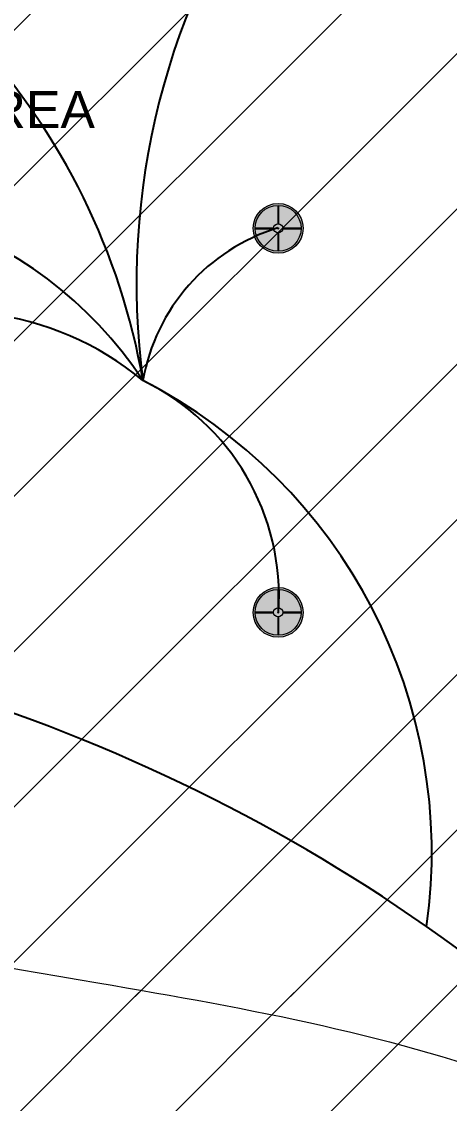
# Model space of a CAD drawing. Header units: millimetres. Extents: x 1464389 to 1998638, y -29162 to 256806.
# Drawn here: x 1719542 to 1721273, y 174876 to 179254 of the extents above; entities that cross this region are included whole.
import ezdxf

# ---------------------------------------------------------------- set-up
doc = ezdxf.new("R2010")
doc.units = ezdxf.units.MM
doc.header["$LTSCALE"] = 15
doc.layers.get('0').update_dxf_attribs({"lineweight": 5})
for name, color, linetype in [('0_1.5sqmm wire', 4, 'Continuous'), ('0_COVE_loop', 30, 'Continuous'), ('Text', 250, 'Continuous')]:
    doc.layers.add(name, color=color, linetype=linetype)
doc.layers.add('Hatch', color=252, linetype='Continuous', lineweight=15)
doc.styles.add('ARIAL', font='arial.ttf')
pattern_1 = [(45, (522859.6735048438, 140481.6800115105), (-314.3089642374204, 314.3089642374204), [])]

# ---------------------------------------------------------------- blocks, each defined once
blk = doc.blocks.new('jfjd')
at = {"layer": 'Hatch'}
h = blk.add_hatch(color=67, dxfattribs=at)
h.dxf.hatch_style = 1
h.set_gradient(color1=(114, 116, 48), color2=(237, 238, 153), name='INVCYLINDER')
h.paths.add_polyline_path([(175309.1530030879, -17961.16554368112), (175309.1530030879, -17951.16554368112, 0.414213562373095), (175179.7902744802, -18080.52827228885), (175189.7902744802, -18080.52827228885, -0.414213562373095)])
h.paths.add_polyline_path([(175309.1530030879, -17951.16554368112), (175309.1530030879, -17961.16554368112, -0.414213562373095), (175428.5157316956, -18080.52827228885), (175438.5157316956, -18080.52827228885, 0.414213562373095)])
h.paths.add_polyline_path([(175189.7902744802, -18080.52827228885), (175179.7902744802, -18080.52827228885, 0.414213562373095), (175309.1530030879, -18209.89100089658), (175309.1530030879, -18199.89100089658, -0.414213562373095)])
h.paths.add_polyline_path([(175438.5157316956, -18080.52827228885), (175428.5157316956, -18080.52827228885, -0.414213562373095), (175309.1530030879, -18199.89100089658), (175309.1530030879, -18209.89100089658, 0.414213562373095)])
at = {"layer": 'Hatch', "true_color": 0xd7ebd2}
h = blk.add_hatch(color=254, dxfattribs=at)
h.dxf.hatch_style = 1
edge = h.paths.add_edge_path()
edge.add_arc((175309.1530030879, -18080.52827228883), 2, 180, 269.9999999993747)
edge.add_line((175309.1530030879, -18082.52827228883), (175309.1530030878, -18199.89100089655))
edge.add_arc((175309.1530030879, -18080.52827228883), 119.3627286077244, 180, 269.99999999997556, ccw=False)
edge.add_line((175189.7902744802, -18080.52827228885), (175307.1530030879, -18080.52827228885))
edge = h.paths.add_edge_path()
edge.add_arc((175309.1530030879, -18080.52827228889), 1.99999999996362, 269.9999999991662, 360.0000000010422)
edge.add_line((175311.1530030879, -18080.52827228885), (175428.5157316956, -18080.52827228885))
edge.add_arc((175309.1530030879, -18080.52827228884), 119.3627286077426, 270, 359.999999999993, ccw=False)
edge.add_line((175309.1530030879, -18199.89100089658), (175309.1530030879, -18082.52827228885))
edge = h.paths.add_edge_path()
edge.add_arc((175309.1530030879, -18080.52827228887), 2, 0, 89.99999999937468)
edge.add_line((175309.1530030879, -18078.52827228885), (175309.1530030879, -17961.16554368112))
edge.add_arc((175309.1530030879, -18080.52827228887), 119.3627286077244, 0, 89.99999999997561, ccw=False)
edge.add_line((175428.5157316956, -18080.52827228885), (175311.1530030879, -18080.52827228885))
edge = h.paths.add_edge_path()
edge.add_arc((175309.1530030878, -18080.52827228882), 1.99999999996362, 89.99999999916623, 180.0000000010422)
edge.add_line((175307.1530030879, -18080.52827228885), (175189.7902744801, -18080.52827228885))
edge.add_arc((175309.1530030879, -18080.52827228887), 119.3627286077426, 90, 179.999999999993, ccw=False)
edge.add_line((175309.1530030879, -17961.16554368112), (175309.1530030879, -18078.52827228885))
at = {"layer": 'Hatch', "true_color": 0x999b37}
h = blk.add_hatch(color=55, dxfattribs=at)
h.dxf.hatch_style = 1
h.paths.add_polyline_path([(175307.1530030879, -18080.52827228887), (175307.1530030879, -18082.52827228885), (175309.1530030879, -18082.52827228885, -0.4142135623709639)])
h.paths.add_polyline_path([(175309.1530030879, -18078.52827228885), (175307.1530030879, -18078.52827228885), (175307.1530030879, -18080.52827228887, -0.4142135623752261)])
h.paths.add_polyline_path([(175311.1530030879, -18078.52827228885), (175309.1530030879, -18078.52827228885, -0.4142135623730951), (175311.1530030879, -18080.52827228885)])
h.paths.add_polyline_path([(175311.1530030879, -18080.52827228885, -0.4142135623730951), (175309.1530030879, -18082.52827228885), (175311.1530030879, -18082.52827228885)])
at = {"layer": 'Hatch', "true_color": 0xd7ebd2}
h = blk.add_hatch(color=254, dxfattribs=at)
h.dxf.hatch_style = 1
h.paths.add_polyline_path([(175307.1530030879, -18078.52827228885), (175311.1530030879, -18078.52827228885), (175311.1530030879, -18082.52827228885), (175307.1530030879, -18082.52827228885)], flags=17)
h.paths.add_polyline_path([(175307.1530030879, -18080.52827228885, -1), (175311.1530030879, -18080.52827228885, -1)])
at = {"layer": 'Hatch', "true_color": 0x999b37}
h = blk.add_hatch(color=55, dxfattribs=at)
h.dxf.hatch_style = 1
h.paths.add_polyline_path([(175311.1530030879, -18080.52827228885, 1), (175307.1530030879, -18080.52827228885, 1)])
at = {"color": 116, "true_color": 0x136734}
for p, q in [((175307.1530030879, -17961.16554368112), (175307.1530030879, -18056.61893752244)), ((175309.1530030879, -17961.16554368112), (175309.1530030879, -18056.5354340038)), ((175311.1530030879, -17961.16554368112), (175311.1530030879, -18056.61893752244)), ((175189.7902744802, -18078.52827228885), (175285.2436683215, -18078.52827228886)), ((175189.7902744802, -18080.52827228885), (175285.1601648028, -18080.52827228885)), ((175189.7902744802, -18082.52827228885), (175285.2436683215, -18082.52827228885)), ((175307.1530030879, -18078.52827228885), (175307.1530030879, -18082.52827228885)), ((175307.1530030879, -18078.52827228885), (175311.1530030878, -18078.52827228885)), ((175307.1530030879, -18082.52827228885), (175311.1530030878, -18082.52827228885)), ((175311.1530030879, -18078.52827228885), (175311.1530030879, -18082.52827228885)), ((175333.0623378543, -18078.52827228886), (175428.5157316956, -18078.52827228885)), ((175333.0623378543, -18082.52827228885), (175428.5157316956, -18082.52827228885)), ((175333.1458413729, -18080.52827228885), (175428.5157316956, -18080.52827228885)), ((175307.1530030879, -18104.43760705526), (175307.1530030879, -18199.89100089658)), ((175309.1530030879, -18104.5211105739), (175309.1530030879, -18199.89100089658)), ((175311.1530030879, -18104.43760705526), (175311.1530030879, -18199.89100089658))]:
    blk.add_line(p, q, dxfattribs=at)
for radius in [129.3627286077295, 119.3627286077295, 23.99283828504849, 2]:
    blk.add_circle((175309.1530030879, -18080.52827228885), radius, dxfattribs=at)

msp = doc.modelspace()

# ---------------------------------------------------------------- hatches: boundary and pattern name
at = {"true_color": 0x636466}
h = msp.add_hatch(dxfattribs=at)
h.set_pattern_fill('ANSI31', color=251, scale=140)
h.set_pattern_definition(pattern_1)
h.paths.add_polyline_path([(1717294.698001758, 175308.6411147165), (1718825.512700066, 175308.6411147165), (1718825.512700066, 181526.4162988047), (1717294.698001758, 181526.4162988047)])
h.paths.add_polyline_path([(1721734.512700067, 181526.4162988047), (1719425.512700066, 181526.4162988047), (1719425.512700066, 175308.6411147165), (1721734.512700067, 175308.6411147165)])
h = msp.add_hatch(dxfattribs=at)
h.set_pattern_fill('ANSI31', color=251, scale=140)
h.set_pattern_definition(pattern_1)
edge = h.paths.add_edge_path()
edge.add_arc((1722074.661760422, 178278.7758181759), 1810.000005623456, 263.9696802511865, 317.55651652916356, ccw=False)
edge.add_line((1721884.512700066, 176478.7915529106), (1721884.512700066, 175208.6411147165))
edge.add_line((1721884.512700066, 175208.6411147165), (1721734.512700066, 175324.1506664018))
edge.add_line((1721734.512700066, 175324.1506664018), (1719534.512700066, 175324.1506664018))
edge.add_line((1719534.512700066, 175324.1506664018), (1719425.512700066, 175208.6411147165))
edge.add_line((1719425.512700066, 175208.6411147165), (1719425.512700066, 173390.4029971595))
edge.add_line((1719425.512700066, 173390.4029971595), (1721734.512700068, 173390.4029971595))
edge.add_line((1721734.512700068, 173390.4029971595), (1721734.512700068, 174088.6411147164))
edge.add_line((1721734.512700068, 174088.6411147164), (1721814.512700068, 174088.6411147164))
edge.add_line((1721814.512700068, 174088.6411147164), (1721814.512700068, 174121.9744480498))
edge.add_line((1721814.512700068, 174121.9744480498), (1722880.158044449, 174121.9744480498))
edge.add_arc((1721814.512700069, 174075.3077813854), 1066.666666666511, -1.2352074918453582e-10, 2.5074907034650096, ccw=False)
edge.add_line((1722881.179366735, 174075.3077813831), (1721867.846033402, 174075.3077813831))
edge.add_line((1721867.846033402, 174075.3077813831), (1721867.846033402, 174008.6411147165))
edge.add_line((1721867.846033402, 174008.6411147165), (1723410.339282148, 174008.6411147165))
edge.add_line((1723410.339282148, 174008.6411147165), (1723410.339282148, 177057.2744557887))

# ---------------------------------------------------------------- linework, layer by layer
at = {"color": 2, "ltscale": 0.25}
msp.add_open_spline([(1713115.437106703, 187581.0060660519), (1713699.186618916, 186657.675797451), (1715890.749295204, 184739.4439160709), (1715591.575606986, 182059.9946348626), (1718045.596460714, 181992.370411418), (1717352.175215263, 178632.4519547005), (1717313.590733623, 175768.5583110178), (1720257.184321841, 175315.2639030605), (1722282.49282267, 174917.3371058586), (1722829.512699867, 173983.6411147163)], degree=3, knots=[0, 0, 0, 0, 3451.795683685341, 6447.874637223171, 8060.009679580408, 11497.02557795478, 13671.24010222914, 15927.82615331922, 19210.55728984705, 19210.55728984705, 19210.55728984705, 19210.55728984705], dxfattribs=at)
at = {"layer": '0_1.5sqmm wire'}
for centre, radius, start, end in [((1717339.092794592, 177336.380456913), 2733.528025519166, 9.784977221335382, 74.7401951792845), ((1722999.006390572, 178193.9463074751), 2992.07352948073, 143.9464543420141, 187.5474336065494), ((1718651.855959094, 176891.5274387253), 1653.541967622055, 33.36581360467849, 110.9115464802411), ((1720809.403032498, 177665.3845267144), 788.2919721546328, 107.0360393421039, 170.097656920484), ((1719261.717842472, 176876.8176864505), 1203.605617786254, 50.15677934759752, 181.5405811685919), ((1719611.571268399, 176924.9118726233), 972.0682496160058, 356.2612985707848, 64.31718234278722), ((1719054.925921554, 175890.1104557417), 2146.541337791186, 352.002052873202, 62.89751412190138), ((1717122.161000784, 169779.7728982438), 7088.467493102041, 36.37427324950383, 73.77073320066255)]:
    msp.add_arc(centre, radius, start, end, dxfattribs=at)
at = {"layer": '0_COVE_loop', "color": 2}
msp.add_spline([(1716218.908615202, 177805.9960241611), (1716723.360769487, 174709.3402530175), (1717154.791993975, 174244.1151612547), (1717866.78776545, 174390.0168135349), (1718340.649611145, 174394.335429303), (1719499.430563911, 174298.2194985967), (1720110.78250318, 174104.5759906244), (1721262.883251406, 174146.9749732759), (1722829.512700068, 173983.6411147458)], degree=3, dxfattribs=at)

# ---------------------------------------------------------------- block references
at = {"xscale": 0.7790317126889093, "yscale": 0.7790317126889093, "zscale": 0.7790317126889093}
for p in [(1584008.622986028, 192502.833613042), (1584008.622986028, 190948.3898170202)]:
    msp.add_blockref('jfjd', p, dxfattribs=at)

# ---------------------------------------------------------------- texts
at = {"layer": 'Text', "ltscale": 0.25, "insert": (1717871.418290524, 178531.7696988781), "char_height": 150, "attachment_point": 7, "style": 'ARIAL'}
msp.add_mtext_dynamic_manual_height_columns('\\pxt5;  RECEPTION AREA\\P          297 SQFT.', width=2313.201215406676, gutter_width=250, heights=[416.9849931787176], dxfattribs=at)

doc.saveas('drawing.dxf')
